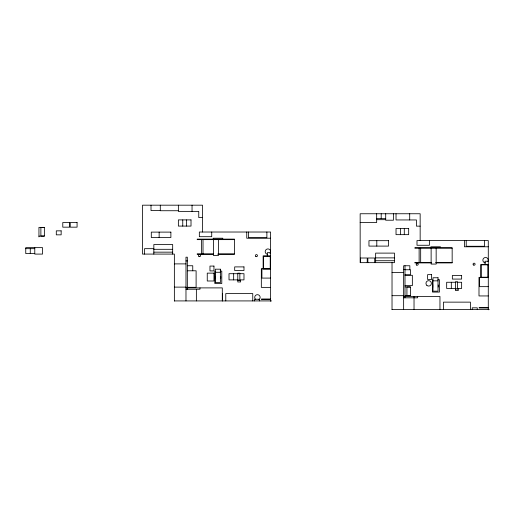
<?xml version="1.0" encoding="UTF-8"?>
<svg xmlns="http://www.w3.org/2000/svg" width="515" height="515" viewBox="0 0 515 515"><rect width="100%" height="100%" fill="white"/><g stroke="black" fill="none" stroke-linecap="round" stroke-linejoin="round"><path stroke-width="0.77" d="M160.3 210.603L151.011 210.603L151.011 205.182M178.37 210.732L160.3 210.732L160.3 205.182M202.498 217.568L198.751 217.568L198.751 211.375L178.37 211.375L178.37 205.182M376.671 218.656L385.703 218.656M376.671 219.686L385.703 219.686M360.159 222.525L376.671 222.525L376.671 213.751M420.156 226.143L416.416 226.143L416.416 219.95L396.029 219.95L396.029 213.751M44.367 227.501L40.885 227.501L40.885 236.018L44.367 236.018M38.947 236.147L44.367 236.147L44.367 227.373L38.947 227.373L38.947 236.919M270.62 238.213L246.749 238.213L246.749 232.02M234.492 239.636L197.206 239.636L197.206 239.121L234.492 239.121L234.492 254.346L217.832 254.346M488.284 246.788L464.414 246.788L464.414 240.589M452.157 248.204L414.865 248.204L414.865 247.689L452.157 247.689L452.157 262.914L436.289 262.914M25.75 248.668L34.782 248.668M153.837 248.668L144.541 248.668L144.541 254.088M153.837 249.311L172.673 249.311M153.837 252.157L172.673 252.157M270.62 252.665L267.337 252.665L267.337 255.891M34.782 253.573L25.75 253.573L25.75 247.638L42.526 247.638L42.526 254.088L34.782 254.088L34.782 247.638M213.461 253.831L197.206 253.831L197.206 254.346L213.075 254.346M217.967 253.831L234.492 253.831M270.62 255.891L263.139 255.891L263.139 269.055L270.62 269.055M270.62 256.277L263.526 256.277L263.526 268.669L270.62 268.669M375.641 257.88L394.477 257.88M375.641 260.725L394.477 260.725M185.979 260.925L187.338 260.925M488.284 261.234L484.995 261.234L484.995 264.459M431.692 262.399L414.865 262.399L414.865 262.914L431.525 262.914M435.626 262.399L452.157 262.399M174.366 263.892L185.979 263.892M488.284 264.459L480.798 264.459L480.798 277.624L488.284 277.624M488.284 264.852L481.184 264.852L481.184 277.237L488.284 277.237M187.338 265.753L192.752 265.753L192.752 270.787M270.62 268.798L261.33 268.798L261.33 287.376L270.62 287.376M403.638 269.493L404.996 269.493M404.996 269.751L410.416 269.751L410.416 274.785L404.996 274.785M187.338 270.787L196.106 270.787L196.106 287.306L187.338 287.306M220.24 271.115L221.785 271.115L221.785 283.507L214.819 283.507L214.819 271.115M215.334 272.281L220.369 272.281M392.024 272.461L403.638 272.461M238.419 273.697L229.014 273.697L229.014 279.89L238.419 279.89M239.848 273.697L243.981 273.697L243.981 279.89L239.848 279.89M404.996 275.3L412.348 275.3L412.348 285.625L404.996 285.625M215.334 276.536L214.948 276.536L214.948 278.345L215.334 278.345M220.369 276.536L220.755 276.536L220.755 278.345L220.369 278.345M488.284 277.366L478.995 277.366L478.995 295.945L488.284 295.945M270.62 278.087L261.916 278.087L261.916 268.798M437.898 279.69L439.443 279.69L439.443 292.076L432.478 292.076L432.478 279.69M237.782 280.411L240.621 280.411L240.621 281.956L237.782 281.956L237.782 273.182L239.848 273.182L239.848 280.411M432.993 280.849L438.027 280.849M455.447 282.265L446.672 282.265L446.672 288.464L455.447 288.464M456.876 282.265L461.64 282.265L461.64 288.464L456.876 288.464M432.993 285.104L432.606 285.104L432.606 286.913L432.993 286.913M438.027 285.104L438.413 285.104L438.413 286.913L438.027 286.913M488.284 286.655L479.574 286.655L479.574 277.366M404.996 286.913L410.416 286.913L410.416 295.687L404.996 295.687M410.416 287.042L406.927 287.042L406.927 295.559L410.416 295.559M174.366 287.119L185.979 287.119M185.979 287.891L222.3 287.891L222.3 300.921M455.447 288.979L458.286 288.979L458.286 290.524L455.447 290.524L455.447 281.75L457.507 281.75L457.507 288.979M185.979 289.243L199.981 289.243L199.981 287.891M392.024 295.687L403.638 295.687M403.638 296.46L439.958 296.46L439.958 309.496M403.638 297.818L417.639 297.818L417.639 296.46M270.62 298.99L261.459 298.99L261.459 299.44L270.62 299.44M174.366 300.921L271.592 300.921M488.284 307.558L479.124 307.558L479.124 308.009L488.284 308.009M392.024 309.496L489.25 309.496M488.284 309.818L488.284 240.589L416.996 240.589L416.996 245.269L429.381 245.269L429.381 240.589M487.898 264.852L487.898 277.237M484.538 240.589L484.538 246.267L466.217 246.267L466.217 240.589M477.251 309.496L477.251 307.816L472.216 307.816L472.216 309.496M470.414 309.496L470.414 302.138L443.447 302.138L443.447 309.496M451.314 282.265L451.314 288.464M440.415 247.689L440.415 246.788L430.862 246.788L430.862 247.689M436.154 248.204L436.154 264.073L431.126 264.073L431.126 248.204M420.671 248.204L420.671 262.399M420.156 240.589L420.156 213.751L360.159 213.751L360.159 262.656L394.477 262.656L394.477 253.11L375.641 253.11L375.641 262.656M419.126 248.204L419.126 262.399M414.028 296.46L414.028 309.496M409.843 269.751L409.843 265.753L403.638 265.753L403.638 309.496M409.702 213.751L409.702 219.95M404.996 265.753L404.996 297.818M404.288 228.46L404.288 234.653M400.413 228.46L400.413 234.653M393.447 213.751L393.447 220.208L385.703 220.208L385.703 213.751M392.024 262.656L392.024 309.624M381.19 213.751L381.19 218.656M376.8 240.679L376.8 246.099M374.688 262.656L374.688 258.009L367.852 258.009L367.852 262.656M367.227 262.656L367.227 258.009L360.391 258.009L360.391 262.656M270.62 301.249L270.62 232.02L199.337 232.02L199.337 236.694L211.723 236.694L211.723 232.02M270.233 256.277L270.233 268.669M266.879 232.02L266.879 237.698L248.558 237.698L248.558 232.02M259.592 300.921L259.592 299.247L254.558 299.247L254.558 300.921M252.749 300.921L252.749 293.569L225.782 293.569L225.782 300.921M233.655 273.697L233.655 279.89M222.75 239.121L222.75 238.213L213.204 238.213L213.204 239.121M222.577 293.569L222.577 300.921M218.495 239.636L218.495 255.504L213.461 255.504L213.461 239.636M203.013 239.636L203.013 253.831M202.498 232.02L202.498 205.182L142.501 205.182L142.501 254.088L174.366 254.088L174.366 301.05M201.462 239.636L201.462 253.831M196.37 289.424L196.37 300.921M192.044 205.182L192.044 211.375M187.338 289.243L187.338 257.185L185.979 257.185L185.979 300.921M186.623 219.892L186.623 226.085M182.754 219.892L182.754 226.085M172.673 254.088L172.673 244.541L153.837 244.541L153.837 254.088M159.141 232.111L159.141 237.531M30.269 248.668L30.269 253.573M255.62 299.408A2.71 2.71 0 0 1 255.575 295.41A2.71 2.71 0 0 1 259.56 295.713A2.71 2.71 0 0 1 258.91 299.653M267.362 254.281A2.71 2.71 0 0 1 265.399 250.625A2.71 2.71 0 0 1 269.345 249.324A2.71 2.71 0 0 1 269.937 253.432M485.729 262.901A2.71 2.71 0 0 1 482.883 259.875A2.71 2.71 0 0 1 486.36 257.603A2.71 2.71 0 0 1 487.995 261.42M191.014 219.892L178.37 219.892L178.37 226.085L191.014 226.085L191.014 219.892M69.615 222.525L62.779 222.525L62.779 227.167L69.615 227.167L69.615 222.525M77.076 222.525L70.24 222.525L70.24 227.167L77.076 227.167L77.076 222.525M408.672 228.46L396.029 228.46L396.029 234.653L408.672 234.653L408.672 228.46M61.15 230.849L56.296 230.849L56.296 234.846L61.15 234.846L61.15 230.849M170.883 232.111L151.294 232.111L151.294 237.531L170.883 237.531L170.883 232.111M388.542 240.679L368.959 240.679L368.959 246.099L388.542 246.099L388.542 240.679M213.963 266.068L209.966 266.068L209.966 270.916L213.963 270.916L213.963 266.068M243.981 266.899L234.686 266.899L234.686 270.51L243.981 270.51L243.981 266.899M220.369 269.184L215.334 269.184L215.334 282.6L220.369 282.6L220.369 269.184M213.963 273.13L207.255 273.13L207.255 280.997L213.963 280.997L213.963 273.13M431.622 274.637L427.624 274.637L427.624 279.484L431.622 279.484L431.622 274.637M461.64 275.467L452.35 275.467L452.35 279.079L461.64 279.079L461.64 275.467M438.027 277.752L432.993 277.752L432.993 291.168L438.027 291.168L438.027 277.752M416.674 265.096A1.03 1.03 0 0 0 418.219 264.201A1.03 1.03 0 0 0 416.674 263.313A1.03 1.03 0 0 0 416.674 265.096M199.009 256.528A1.03 1.03 0 0 0 200.56 255.633A1.03 1.03 0 0 0 199.009 254.738A1.03 1.03 0 0 0 199.009 256.528M255.904 256.528A1.03 1.03 0 0 0 257.449 255.633A1.03 1.03 0 0 0 255.904 254.738A1.03 1.03 0 0 0 255.904 256.528M426.864 285.387A2.71 2.71 0 0 0 431.319 283.926A2.71 2.71 0 0 0 427.823 280.797A2.71 2.71 0 0 0 426.864 285.387M473.349 264.935A1.03 1.03 0 0 0 475.075 264.472A1.03 1.03 0 0 0 473.806 263.21A1.03 1.03 0 0 0 473.349 264.935"/></g></svg>
